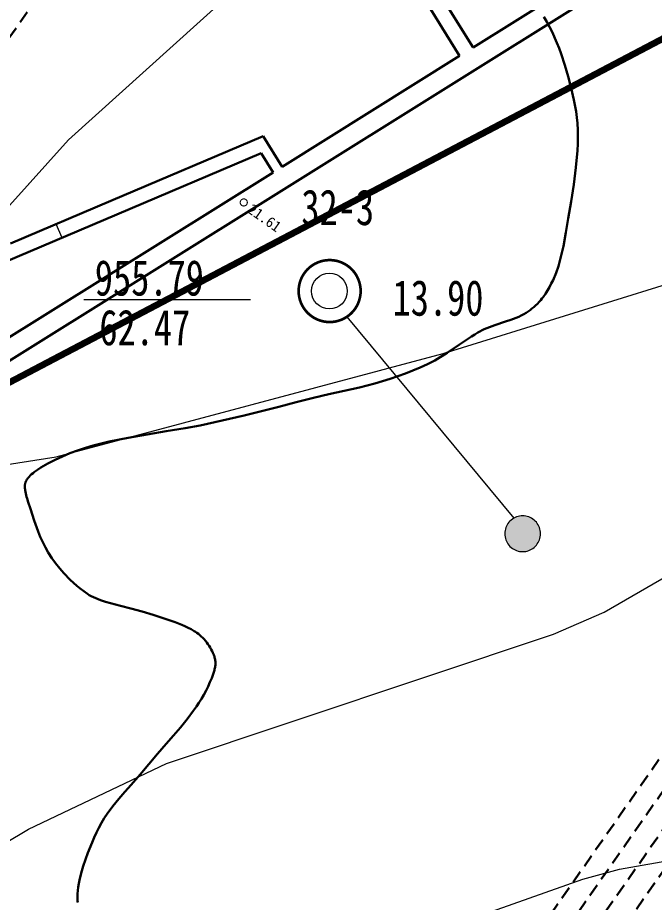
# Model space of a CAD drawing. Header units: inches. Extents: x 36473197 to 36486087, y 3899343 to 3911260.
# Drawn here: x 36480141.7 to 36480320.3, y 3904610.9 to 3904859.2 of the extents above; entities that cross this region are included whole.
import ezdxf

# ---------------------------------------------------------------- set-up
doc = ezdxf.new("R2010")
doc.units = ezdxf.units.IN
doc.header["$MEASUREMENT"] = 0
doc.linetypes.add('虚线', pattern=[0.0045, 0.00175, -0.001, 0.00175])
doc.layers.get('0').update_dxf_attribs({"lineweight": 0})
doc.layers.get('Defpoints').update_dxf_attribs({"lineweight": 0})
for name, color, linetype, lineweight in [('2022年生产接续', 7, 'Continuous', 0), ('4煤底板等值线', 7, 'Continuous', 0), ('向北背斜轴', 7, 'Continuous', 0), ('四盘区泄水巷设计', 7, 'Continuous', 0), ('四盘区辅运巷', 7, 'Continuous', 0), ('巷道', 7, 'Continuous', 0), ('水系', 7, 'Continuous', 0), ('西区开拓设计', 7, 'Continuous', 0), ('钻孔', 7, 'Continuous', 0), ('钻孔变量', 7, 'Continuous', 0)]:
    doc.layers.add(name, color=color, linetype=linetype, lineweight=lineweight)
doc.styles.add('仿宋', font='simfang.ttf')
doc.styles.add('仿宋_GB2312', font='')
doc.styles.add('宋体', font='SIMSUN.TTC')
doc.styles.get('仿宋_GB2312').set_extended_font_data('仿宋_GB2312')
doc.dimstyles.get("Standard").update_dxf_attribs({"dimtxt": 30, "dimasz": 20, "dimexe": 0.18, "dimexo": 0.0625, "dimgap": 0.09, "dimtad": 1, "dimdec": 0, "dimzin": 0, "dimdsep": 46, "dimtxsty": '仿宋', "dimcen": 0.09, "dimclrd": 150, "dimclre": 150, "dimadec": 0, "dimazin": 0, "dimtfac": 1, "dimtdec": 0, "dimtofl": 0, "dimtmove": 0, "dimatfit": 3, "dimfxl": 1, "dimtolj": 1, "dimtzin": 0, "dimlwd": 0, "dimarcsym": 0})

# ---------------------------------------------------------------- blocks, each defined once
blk = doc.blocks.new('临时经纬仪导线点')
at = {"color": 0, "const_width": 0.3}
blk.add_lwpolyline([(1, 0), (0.97, 0.26), (0.87, 0.5), (0.71, 0.71), (0.5, 0.87), (0.26, 0.97), (0, 1), (-0.26, 0.97), (-0.5, 0.87), (-0.71, 0.71), (-0.87, 0.5), (-0.97, 0.26), (-1, 0), (-0.97, -0.26), (-0.87, -0.5), (-0.71, -0.71), (-0.5, -0.87), (-0.26, -0.97), (0, -1), (0.26, -0.97), (0.5, -0.87), (0.71, -0.71), (0.87, -0.5), (0.97, -0.26), (1, 0)], dxfattribs=at)
blk = doc.blocks.new('*D204')
at = {"layer": 'Defpoints', "color": 0, "transparency": 16777216}
for p in [(36476925.52, 3911082.36), (36486060.15, 3904950.04), (36485936.09, 3904772.87)]:
    blk.add_point(p, dxfattribs=at)
at = {"layer": '四盘区辅运巷', "color": 150, "lineweight": -2, "transparency": 16777216}
for p, q in [((36476925.55, 3911082.41), (36477049.68, 3911259.68)), ((36485936.12, 3904772.92), (36486060.25, 3904950.19))]:
    blk.add_line(p, q, dxfattribs=at)
at = {"layer": '四盘区辅运巷', "color": 150, "lineweight": 0, "transparency": 16777216}
blk.add_line((36477065.96, 3911248.06), (36486043.76, 3904961.51), dxfattribs=at)
at = {"layer": '四盘区辅运巷', "color": 150, "transparency": 16777216}
for points in [[(36477067.87, 3911250.79), (36477064.05, 3911245.33), (36477049.58, 3911259.53)], [(36486045.68, 3904964.24), (36486041.85, 3904958.78), (36486060.15, 3904950.04)]]:
    blk.add_solid(points, dxfattribs=at)
at = {"layer": '四盘区辅运巷', "color": 0, "transparency": 16777216, "insert": (36481563.62, 3908117.29), "char_height": 30, "attachment_point": 5, "rotation": 324.9991, "style": '仿宋'}
blk.add_mtext('\\A1;1100', dxfattribs=at)

msp = doc.modelspace()

# ---------------------------------------------------------------- hatches: boundary and pattern name
at = {"layer": '钻孔变量'}
msp.add_hatch(color=7, dxfattribs=at).paths.add_polyline_path([(36480278.39, 3904714.36), (36480278.4, 3904713.93), (36480278.46, 3904713.49), (36480278.56, 3904713.07), (36480278.69, 3904712.65), (36480278.86, 3904712.24), (36480279.06, 3904711.86), (36480279.29, 3904711.49), (36480279.56, 3904711.14), (36480279.85, 3904710.82), (36480280.18, 3904710.52), (36480280.52, 3904710.25), (36480280.89, 3904710.02), (36480281.28, 3904709.82), (36480281.69, 3904709.65), (36480282.1, 3904709.52), (36480282.53, 3904709.42), (36480282.97, 3904709.37), (36480283.4, 3904709.35), (36480283.84, 3904709.37), (36480284.27, 3904709.42), (36480284.7, 3904709.52), (36480285.12, 3904709.65), (36480285.52, 3904709.82), (36480285.91, 3904710.02), (36480286.28, 3904710.25), (36480286.63, 3904710.52), (36480286.95, 3904710.82), (36480287.25, 3904711.14), (36480287.51, 3904711.49), (36480287.75, 3904711.86), (36480287.95, 3904712.24), (36480288.12, 3904712.65), (36480288.25, 3904713.07), (36480288.34, 3904713.49), (36480288.4, 3904713.93), (36480288.42, 3904714.36), (36480288.4, 3904714.8), (36480288.34, 3904715.24), (36480288.25, 3904715.66), (36480288.12, 3904716.08), (36480287.95, 3904716.49), (36480287.75, 3904716.87), (36480287.51, 3904717.24), (36480287.25, 3904717.59), (36480286.95, 3904717.91), (36480286.63, 3904718.21), (36480286.28, 3904718.47), (36480285.91, 3904718.71), (36480285.52, 3904718.91), (36480285.12, 3904719.08), (36480284.7, 3904719.21), (36480284.27, 3904719.31), (36480283.84, 3904719.36), (36480283.4, 3904719.38), (36480282.97, 3904719.36), (36480282.53, 3904719.31), (36480282.1, 3904719.21), (36480281.69, 3904719.08), (36480281.28, 3904718.91), (36480280.89, 3904718.71), (36480280.52, 3904718.47), (36480280.18, 3904718.21), (36480279.85, 3904717.91), (36480279.56, 3904717.59), (36480279.29, 3904717.24), (36480279.06, 3904716.87), (36480278.86, 3904716.49), (36480278.69, 3904716.08), (36480278.56, 3904715.66), (36480278.46, 3904715.24), (36480278.4, 3904714.8)], flags=17)

# ---------------------------------------------------------------- linework, layer by layer
at = {"layer": '2022年生产接续', "color": 7, "lineweight": 5}
msp.add_line((36480154.14, 3904797.43), (36480152.5, 3904801.29), dxfattribs=at)
at = {"layer": '4煤底板等值线', "color": 7, "linetype": 'Continuous', "lineweight": 0, "flags": 128}
for points in [[(36480261.09, 3904764.95), (36480334.61, 3904787.77), (36480364.48, 3904799.94), (36480414.81, 3904826.33), (36480609.69, 3904909.51), (36480662.68, 3904937.99), (36480687.3, 3904954.67), (36480703.32, 3904968.48), (36480732.99, 3904998.99), (36480884.97, 3905187.4), (36480914.38, 3905216.81), (36480991.89, 3905307.78), (36481019.47, 3905334.14), (36481052.66, 3905359.87)], [(36480222.26, 3904884.83), (36480155.95, 3904824.89), (36480133.53, 3904800)], [(36480000.17, 3904545.14), (36480144.7, 3904631.43), (36480183.49, 3904649.91), (36480292.09, 3904686.21), (36480306.26, 3904692.38), (36480349.98, 3904717.62), (36480385.37, 3904732.36), (36480434.98, 3904757.08), (36480645.44, 3904830.62)], [(36480270.17, 3904606.7), (36480300.32, 3904617.45), (36480310.6, 3904620.23), (36480341.89, 3904625.7), (36480346.53, 3904626.93), (36480348.8, 3904627.68), (36480352.13, 3904629.07), (36480361.74, 3904634.22), (36480398.8, 3904658.78), (36480414.67, 3904666.6), (36480478.2, 3904693.87), (36480531.76, 3904719.5), (36480564, 3904731.87), (36480759.65, 3904777.36)], [(36480124.93, 3904731.64), (36480152.49, 3904735.94), (36480261.09, 3904764.95)]]:
    msp.add_lwpolyline(points, dxfattribs=at)
at = {"layer": '向北背斜轴', "color": 1, "lineweight": 100, "true_color": 0xff0000, "flags": 128}
msp.add_lwpolyline([(36480842.76, 3905435.61), (36480700.41, 3905200.66), (36480661.14, 3905150.37), (36480573.82, 3905056.59), (36480479.2, 3904969.64), (36480378.51, 3904890.14), (36480325.38, 3904854.65), (36480099.79, 3904736.04), (36480058.4, 3904705.99), (36480019.24, 3904672.91), (36479922.22, 3904578.27), (36479636.95, 3904369), (36479610.14, 3904345.79), (36479593.73, 3904329.22), (36479586.18, 3904320.44), (36479575.16, 3904305.07), (36479565.25, 3904288.87), (36479547.82, 3904254.75), (36479532.82, 3904218.9), (36479508.11, 3904143.71), (36479414.51, 3903713.86)], dxfattribs=at)
at = {"layer": '四盘区泄水巷设计', "color": 30, "linetype": 'Continuous', "lineweight": 30, "true_color": 0xff8000}
for p, q in [((36480466.58, 3904974.01), (36480269.51, 3904850.87)), ((36480458.37, 3904962.27), (36479180.31, 3904163.66)), ((36480248.62, 3904884.7), (36480269.51, 3904850.87)), ((36480244.8, 3904882.31), (36480265.69, 3904848.48)), ((36480265.69, 3904848.48), (36480215.94, 3904817.39)), ((36480167.85, 3904807.8), (36480210.6, 3904825.94)), ((36480213.4, 3904815.8), (36480020.43, 3904695.22))]:
    msp.add_line(p, q, dxfattribs=at)
at = {"layer": '四盘区泄水巷设计', "color": 30, "linetype": 'Continuous', "lineweight": 30, "true_color": 0xff8000, "flags": 128}
for points in [[(36480210.6, 3904825.94), (36480215.94, 3904817.39)], [(36480210.05, 3904821.16), (36480169.49, 3904803.94)], [(36480210.05, 3904821.16), (36480213.4, 3904815.8)]]:
    msp.add_lwpolyline(points, dxfattribs=at)
at = {"layer": '四盘区辅运巷', "linetype": '虚线', "lineweight": 30, "ltscale": 2000, "flags": 128}
for points, elevation in [([(36479994.42, 3904162.27), (36480979.51, 3905569.43)], 0.2), ([(36479983.75, 3904157.77), (36480970.76, 3905567.89)], 0.2), ([(36479679.42, 3903733.44), (36480951.9, 3905551.42)], 0.2), ([(36479999.91, 3904158.43), (36480967.45, 3905540.53)], 0.4)]:
    msp.add_lwpolyline(points, dxfattribs=dict(at, elevation=elevation))
at = {"layer": '巷道', "color": 30, "linetype": 'Continuous', "lineweight": 30, "true_color": 0xff8000}
msp.add_line((36480139.68, 3904795.85), (36480167.85, 3904807.8), dxfattribs=at)
at = {"layer": '巷道', "color": 30, "linetype": 'Continuous', "lineweight": 30, "true_color": 0xff8000, "flags": 128}
msp.add_lwpolyline([(36480169.49, 3904803.94), (36480099.2, 3904774.11)], dxfattribs=at)
at = {"layer": '水系', "color": 151, "linetype": 'Continuous', "lineweight": 30, "true_color": 0x7fbfff, "flags": 128}
msp.add_lwpolyline([(36480158.54, 3904610.9), (36480158.5, 3904611.37), (36480158.47, 3904611.84), (36480158.47, 3904612.31), (36480158.5, 3904613.26), (36480158.57, 3904614.23), (36480158.69, 3904615.19), (36480158.85, 3904616.16), (36480159.04, 3904617.13), (36480159.51, 3904619.08), (36480160.08, 3904621.02), (36480160.72, 3904622.94), (36480161.41, 3904624.83), (36480162.56, 3904627.7), (36480163.17, 3904629.11), (36480163.82, 3904630.49), (36480164.5, 3904631.85), (36480165.21, 3904633.19), (36480165.97, 3904634.5), (36480166.79, 3904635.78), (36480168.37, 3904637.89), (36480170.06, 3904639.93), (36480171.8, 3904641.93), (36480173.56, 3904643.92), (36480176.04, 3904646.79), (36480178.5, 3904649.67), (36480180.94, 3904652.55), (36480183.38, 3904655.42), (36480185.38, 3904657.71), (36480187.36, 3904660.01), (36480189.27, 3904662.35), (36480191.08, 3904664.76), (36480191.84, 3904665.84), (36480192.57, 3904666.94), (36480193.27, 3904668.06), (36480193.93, 3904669.19), (36480194.56, 3904670.33), (36480195.13, 3904671.49), (36480195.66, 3904672.67), (36480196.14, 3904673.87), (36480196.35, 3904674.41), (36480196.55, 3904674.96), (36480196.73, 3904675.51), (36480196.89, 3904676.06), (36480196.96, 3904676.34), (36480197.02, 3904676.62), (36480197.08, 3904676.89), (36480197.13, 3904677.17), (36480197.17, 3904677.45), (36480197.19, 3904677.72), (36480197.2, 3904677.86), (36480197.21, 3904678), (36480197.21, 3904678.28), (36480197.2, 3904678.41), (36480197.19, 3904678.54), (36480197.15, 3904678.81), (36480197.1, 3904679.08), (36480197.04, 3904679.34), (36480196.97, 3904679.6), (36480196.89, 3904679.87), (36480196.81, 3904680.13), (36480196.71, 3904680.39), (36480196.5, 3904680.9), (36480196.26, 3904681.41), (36480196, 3904681.92), (36480195.72, 3904682.41), (36480195.41, 3904682.9), (36480195.09, 3904683.37), (36480194.74, 3904683.84), (36480194.38, 3904684.29), (36480194.01, 3904684.73), (36480193.61, 3904685.15), (36480193.21, 3904685.56), (36480192.79, 3904685.94), (36480192.4, 3904686.24), (36480192.01, 3904686.53), (36480191.61, 3904686.8), (36480191.2, 3904687.06), (36480190.37, 3904687.54), (36480189.5, 3904687.99), (36480188.62, 3904688.4), (36480187.72, 3904688.79), (36480185.9, 3904689.51), (36480182.85, 3904690.62), (36480179.76, 3904691.62), (36480176.63, 3904692.54), (36480173.46, 3904693.39), (36480170.58, 3904694.1), (36480167.73, 3904694.85), (36480166.32, 3904695.26), (36480164.95, 3904695.73), (36480164.27, 3904695.98), (36480163.6, 3904696.25), (36480162.95, 3904696.55), (36480162.3, 3904696.87), (36480161.77, 3904697.17), (36480161.25, 3904697.5), (36480160.22, 3904698.2), (36480159.23, 3904698.95), (36480158.27, 3904699.75), (36480157.34, 3904700.59), (36480156.43, 3904701.45), (36480154.69, 3904703.27), (36480153.49, 3904704.65), (36480152.35, 3904706.08), (36480151.27, 3904707.55), (36480150.28, 3904709.07), (36480149.46, 3904710.51), (36480148.71, 3904711.98), (36480148.03, 3904713.48), (36480147.4, 3904715.01), (36480146.29, 3904718.12), (36480145.29, 3904721.33), (36480144.63, 3904723.26), (36480144.32, 3904724.23), (36480144.18, 3904724.72), (36480144.06, 3904725.19), (36480143.95, 3904725.67), (36480143.86, 3904726.14), (36480143.79, 3904726.6), (36480143.76, 3904726.83), (36480143.74, 3904727.06), (36480143.73, 3904727.28), (36480143.72, 3904727.5), (36480143.72, 3904727.72), (36480143.73, 3904727.94), (36480143.75, 3904728.16), (36480143.76, 3904728.26), (36480143.78, 3904728.37), (36480143.8, 3904728.47), (36480143.82, 3904728.57), (36480143.85, 3904728.68), (36480143.88, 3904728.78), (36480143.92, 3904728.88), (36480143.96, 3904728.99), (36480144.01, 3904729.09), (36480144.06, 3904729.19), (36480144.18, 3904729.39), (36480144.3, 3904729.59), (36480144.44, 3904729.78), (36480144.58, 3904729.97), (36480144.73, 3904730.16), (36480144.9, 3904730.34), (36480145.24, 3904730.7), (36480145.61, 3904731.05), (36480146, 3904731.38), (36480146.42, 3904731.71), (36480147.29, 3904732.34), (36480148.22, 3904732.94), (36480150.12, 3904734.04), (36480152.19, 3904735.12), (36480154.26, 3904736.09), (36480156.37, 3904736.95), (36480158.51, 3904737.74), (36480160.69, 3904738.45), (36480162.91, 3904739.09), (36480167.39, 3904740.22), (36480172.68, 3904741.32), (36480178, 3904742.26), (36480183.36, 3904743.12), (36480188.72, 3904744), (36480192.88, 3904744.79), (36480197.02, 3904745.66), (36480201.14, 3904746.58), (36480205.26, 3904747.54), (36480210.12, 3904748.76), (36480214.97, 3904750.03), (36480219.82, 3904751.3), (36480224.68, 3904752.52), (36480229, 3904753.5), (36480233.33, 3904754.45), (36480237.64, 3904755.44), (36480241.93, 3904756.55), (36480246.25, 3904757.86), (36480250.51, 3904759.35), (36480252.6, 3904760.16), (36480254.68, 3904761.03), (36480256.72, 3904761.96), (36480258.72, 3904762.98), (36480262.22, 3904765.15), (36480265.65, 3904767.46), (36480267.35, 3904768.63), (36480269.07, 3904769.76), (36480269.94, 3904770.31), (36480270.82, 3904770.84), (36480272.63, 3904771.81), (36480275.6, 3904772.93), (36480278.63, 3904773.92), (36480280.12, 3904774.43), (36480281.59, 3904774.98), (36480282.31, 3904775.28), (36480283.01, 3904775.6), (36480283.71, 3904775.95), (36480284.38, 3904776.33), (36480284.94, 3904776.71), (36480285.49, 3904777.11), (36480286.02, 3904777.54), (36480286.54, 3904777.99), (36480287.05, 3904778.45), (36480287.54, 3904778.93), (36480288.01, 3904779.43), (36480288.46, 3904779.94), (36480288.81, 3904780.37), (36480289.14, 3904780.81), (36480289.78, 3904781.71), (36480290.37, 3904782.63), (36480290.92, 3904783.59), (36480291.44, 3904784.56), (36480291.93, 3904785.56), (36480292.8, 3904787.58), (36480293.43, 3904789.43), (36480293.96, 3904791.3), (36480294.43, 3904793.19), (36480294.84, 3904795.1), (36480295.54, 3904798.96), (36480296.17, 3904802.85), (36480296.99, 3904807.62), (36480297.74, 3904812.38), (36480298.36, 3904817.15), (36480298.78, 3904821.94), (36480298.87, 3904823.85), (36480298.91, 3904825.76), (36480298.9, 3904827.67), (36480298.8, 3904829.58), (36480298.63, 3904831.24), (36480298.39, 3904832.89), (36480297.78, 3904836.17), (36480297.03, 3904839.44), (36480296.17, 3904842.68), (36480295.22, 3904845.89), (36480294.18, 3904849.06), (36480293.62, 3904850.63), (36480293.03, 3904852.19), (36480291.71, 3904855.26), (36480290.15, 3904858.06), (36480289.35, 3904859.45)], dxfattribs=at)
at = {"layer": '西区开拓设计', "color": 7, "linetype": '虚线', "lineweight": 30, "ltscale": 2000, "elevation": 0.2, "flags": 128}
msp.add_lwpolyline([(36480057.23, 3904736.27), (36480151.97, 3904871.64)], dxfattribs=at)
at = {"layer": '钻孔', "color": 7, "const_width": 0.75}
msp.add_lwpolyline([(36480237.94, 3904782.48, -1), (36480220.54, 3904782.48, -1), (36480237.94, 3904782.48)], format="xyb", dxfattribs=at)
at = {"layer": '钻孔', "color": 7, "linetype": 'Continuous', "flags": 128}
msp.add_lwpolyline([(36480160.27, 3904780.11), (36480207.06, 3904780.11)], dxfattribs=at)
at = {"layer": '钻孔', "flags": 128}
msp.add_lwpolyline([(36480234.1, 3904775.27), (36480280.89, 3904718.71)], dxfattribs=at)
at = {"layer": '钻孔', "color": 7, "linetype": 'Continuous', "lineweight": 0}
msp.add_circle((36480229.17, 3904782.48), 5.02, dxfattribs=at)
at = {"layer": '钻孔变量', "color": 7}
msp.add_lwpolyline([(36480278.39, 3904714.36), (36480278.4, 3904713.93), (36480278.46, 3904713.49), (36480278.56, 3904713.07), (36480278.69, 3904712.65), (36480278.86, 3904712.24), (36480279.06, 3904711.86), (36480279.29, 3904711.49), (36480279.56, 3904711.14), (36480279.85, 3904710.82), (36480280.18, 3904710.52), (36480280.52, 3904710.25), (36480280.89, 3904710.02), (36480281.28, 3904709.82), (36480281.69, 3904709.65), (36480282.1, 3904709.52), (36480282.53, 3904709.42), (36480282.97, 3904709.37), (36480283.4, 3904709.35), (36480283.84, 3904709.37), (36480284.27, 3904709.42), (36480284.7, 3904709.52), (36480285.12, 3904709.65), (36480285.52, 3904709.82), (36480285.91, 3904710.02), (36480286.28, 3904710.25), (36480286.63, 3904710.52), (36480286.95, 3904710.82), (36480287.25, 3904711.14), (36480287.51, 3904711.49), (36480287.75, 3904711.86), (36480287.95, 3904712.24), (36480288.12, 3904712.65), (36480288.25, 3904713.07), (36480288.34, 3904713.49), (36480288.4, 3904713.93), (36480288.42, 3904714.36), (36480288.4, 3904714.8), (36480288.34, 3904715.24), (36480288.25, 3904715.66), (36480288.12, 3904716.08), (36480287.95, 3904716.49), (36480287.75, 3904716.87), (36480287.51, 3904717.24), (36480287.25, 3904717.59), (36480286.95, 3904717.91), (36480286.63, 3904718.21), (36480286.28, 3904718.47), (36480285.91, 3904718.71), (36480285.52, 3904718.91), (36480285.12, 3904719.08), (36480284.7, 3904719.21), (36480284.27, 3904719.31), (36480283.84, 3904719.36), (36480283.4, 3904719.38), (36480282.97, 3904719.36), (36480282.53, 3904719.31), (36480282.1, 3904719.21), (36480281.69, 3904719.08), (36480281.28, 3904718.91), (36480280.89, 3904718.71), (36480280.52, 3904718.47), (36480280.18, 3904718.21), (36480279.85, 3904717.91), (36480279.56, 3904717.59), (36480279.29, 3904717.24), (36480279.06, 3904716.87), (36480278.86, 3904716.49), (36480278.69, 3904716.08), (36480278.56, 3904715.66), (36480278.46, 3904715.24), (36480278.4, 3904714.8), (36480278.39, 3904714.36)], dxfattribs=at)

# ---------------------------------------------------------------- block references
at = {"layer": '四盘区泄水巷设计', "color": 7, "lineweight": 30}
msp.add_blockref('临时经纬仪导线点', (36480205.15, 3904807.35), dxfattribs=at)
msp.add_blockref('临时经纬仪导线点', (36480205.15, 3904807.35), dxfattribs=at)

# ---------------------------------------------------------------- texts
at = {"layer": '四盘区泄水巷设计', "color": 7, "lineweight": 30, "style": '仿宋_GB2312'}
msp.add_text('21.61', height=3, rotation=325, dxfattribs=at).set_placement((36480205.94, 3904804.73))
msp.add_text('21.61', height=3, rotation=325, dxfattribs=at).set_placement((36480205.94, 3904804.73))
at = {"layer": '钻孔', "color": 7, "style": '宋体', "width": 0.75}
for s, p in [('32-3', (36480221.31, 3904800.99)), ('13.90', (36480246.9, 3904775.57)), ('62.47', (36480164.61, 3904767.27))]:
    msp.add_text(s, height=10, dxfattribs=at).set_placement(p)
at = {"layer": '钻孔', "color": 1, "true_color": 0xff0000, "style": '宋体', "width": 0.75}
msp.add_text('955.79', height=10, dxfattribs=at).set_placement((36480163.35, 3904781.21))

# ---------------------------------------------------------------- dimensions: what is measured, and where the dimension line sits
at = {"layer": '四盘区辅运巷'}
dim = msp.add_aligned_dim(p1=(36476925.52, 3911082.36), p2=(36485936.09, 3904772.87), distance=216.29, text='1100', dimstyle='Standard', dxfattribs=at)
dim.commit()
dim.dimension.update_dxf_attribs({"geometry": '*D204', "text_midpoint": (36481563.62, 3908117.29)})

doc.saveas('drawing.dxf')
